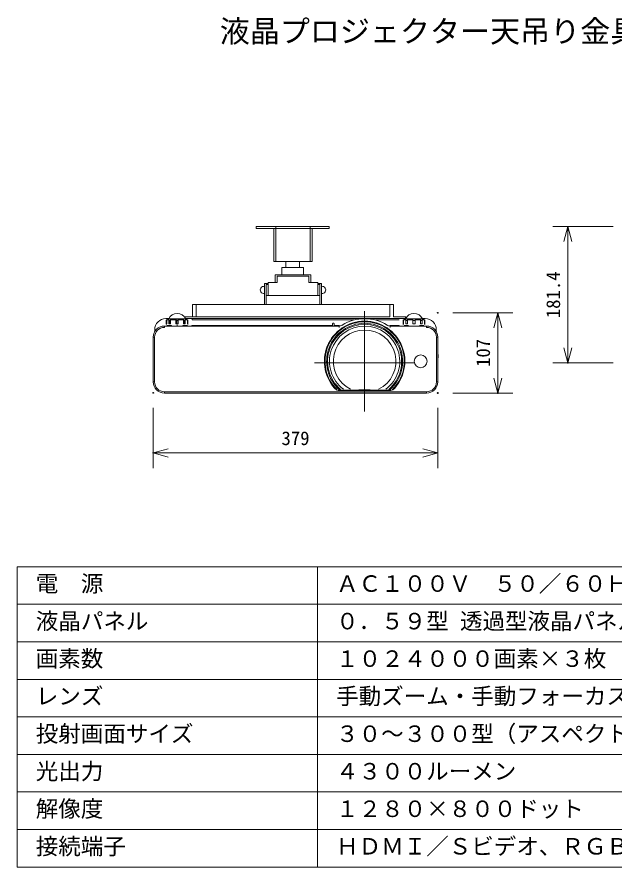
# Model space of a CAD drawing. Units: millimetres, scale not verified. Extents: x -62 to 63, y -57 to 57.
# Drawn here: x -62.5 to 17.2, y -56.5 to 56.7 of the extents above; entities that cross this region are included whole.
import ezdxf
from ezdxf.enums import TextEntityAlignment as Align

# ---------------------------------------------------------------- set-up
doc = ezdxf.new("R2010")
doc.units = ezdxf.units.MM
doc.header["$LTSCALE"] = 0.125
doc.header["$PDMODE"] = 32
doc.header["$PDSIZE"] = 0.0625
for name, color, linetype, lineweight in [('0-0_0', 7, 'Continuous', 9), ('0-1_WAKU', 1, 'Continuous', 18), ('0-3_GAIKEI', 7, 'Continuous', 9), ('0-6_SUNPO', 7, 'Continuous', 9), ('0-7_S1', 1, 'Continuous', 18)]:
    doc.layers.add(name, color=color, linetype=linetype, lineweight=lineweight)
doc.layers.add('0-2_MOJI1', color=7, linetype='Continuous')
doc.layers.add('0-5_DEFPOINTS', color=7, linetype='Continuous')
doc.styles.add('ＭＳ ゴシック', font='')
doc.styles.get('ＭＳ ゴシック').set_extended_font_data('MS Gothic')

# ---------------------------------------------------------------- blocks, each defined once
blk = doc.blocks.new('_OPEN30')
at = {"layer": '0-0_0'}
blk.add_line((0, 0), (-1, 0), dxfattribs=at)
blk.add_lwpolyline([(-1, 0.26795), (0, 0), (-1, -0.26795)], dxfattribs=at)
blk = doc.blocks.new('D8')
at = {"layer": '0-5_DEFPOINTS'}
for p in [(12.9673, 31.4149), (4.9673, 13.2749), (12.9673, 13.2749)]:
    blk.add_point(p, dxfattribs=at)
at = {"layer": '0-6_SUNPO'}
for p, q in [((10.9673, 31.4149), (2.9673, 31.4149)), ((4.9673, 29.4149), (4.9673, 15.2749)), ((10.9673, 13.2749), (2.9673, 13.2749))]:
    blk.add_line(p, q, dxfattribs=at)
at = {"layer": '0-6_SUNPO', "xscale": 2, "yscale": 2}
for p, rotation in [((4.9673, 31.4149), 90), ((4.9673, 13.2749), 270)]:
    blk.add_blockref('_OPEN30', p, dxfattribs=dict(at, rotation=rotation))
at = {"layer": '0-6_SUNPO', "style": 'ＭＳ ゴシック'}
blk.add_text('181.4', height=1.833, rotation=90, dxfattribs=at).set_placement((4.4673, 19.2199), align=Align.BOTTOM_LEFT)
blk = doc.blocks.new('D6')
at = {"layer": '0-5_DEFPOINTS'}
for p in [(-12.3654, 19.9476), (-12.3654, 9.2476), (-4.3654, 9.2476)]:
    blk.add_point(p, dxfattribs=at)
at = {"layer": '0-6_SUNPO'}
for p, q in [((-10.3654, 19.9476), (-2.3654, 19.9476)), ((-4.3654, 17.9476), (-4.3654, 11.2476)), ((-10.3654, 9.2476), (-2.3654, 9.2476))]:
    blk.add_line(p, q, dxfattribs=at)
at = {"layer": '0-6_SUNPO', "xscale": 2, "yscale": 2}
for p, rotation in [((-4.3654, 19.9476), 90), ((-4.3654, 9.2476), 270)]:
    blk.add_blockref('_OPEN30', p, dxfattribs=dict(at, rotation=rotation))
at = {"layer": '0-6_SUNPO', "style": 'ＭＳ ゴシック'}
blk.add_text('107', height=1.833, rotation=90, dxfattribs=at).set_placement((-4.8654, 12.7226), align=Align.BOTTOM_LEFT)
blk = doc.blocks.new('D5')
at = {"layer": '0-5_DEFPOINTS'}
for p in [(-50.2646, 9.2603), (-12.3646, 9.2603), (-50.2646, 1.2603)]:
    blk.add_point(p, dxfattribs=at)
at = {"layer": '0-6_SUNPO'}
for p, q in [((-50.2646, 7.2603), (-50.2646, -0.7397)), ((-12.3646, 7.2603), (-12.3646, -0.7397)), ((-14.3646, 1.2603), (-48.2646, 1.2603))]:
    blk.add_line(p, q, dxfattribs=at)
at = {"layer": '0-6_SUNPO', "xscale": 2, "yscale": 2, "rotation": 180}
blk.add_blockref('_OPEN30', (-50.2646, 1.2603), dxfattribs=at)
at = {"layer": '0-6_SUNPO', "xscale": 2, "yscale": 2}
blk.add_blockref('_OPEN30', (-12.3646, 1.2603), dxfattribs=at)
at = {"layer": '0-6_SUNPO', "style": 'ＭＳ ゴシック'}
blk.add_text('379', height=1.833, dxfattribs=at).set_placement((-33.1896, 1.7603), align=Align.BOTTOM_LEFT)

msp = doc.modelspace()

# ---------------------------------------------------------------- linework, layer by layer
at = {"layer": '0-1_WAKU', "color": 4}
for p, q in [((-62.4759, -16.5362), (62.5241, -16.5362)), ((-62.4759, -16.5362), (-62.4759, -56.5362)), ((-22.4759, -16.5362), (-22.4759, -56.5362)), ((62.5241, -56.5362), (-62.4759, -56.5362))]:
    msp.add_line(p, q, dxfattribs=at)
at = {"layer": '0-1_WAKU'}
for p, q in [((-62.4759, -21.5362), (62.5241, -21.5362)), ((-62.4759, -26.5362), (62.5241, -26.5362)), ((-62.4759, -31.5362), (62.5241, -31.5362)), ((-62.4759, -36.5362), (62.5241, -36.5362)), ((-62.4759, -41.5362), (62.5241, -41.5362)), ((-62.4759, -46.5362), (62.5241, -46.5362)), ((-62.4759, -51.5362), (62.5241, -51.5362))]:
    msp.add_line(p, q, dxfattribs=at)
at = {"layer": '0-3_GAIKEI', "color": 1, "lineweight": 18}
for p, q in [((-22.1482, 19.594), (-29.2845, 19.594)), ((-42.5358, 16.2724), (-42.5934, 16.2724)), ((-42.5934, 15.8239), (-42.5934, 16.2724)), ((-42.5585, 15.8239), (-42.5585, 16.2724)), ((-42.2047, 16.3833), (-42.5403, 16.3833)), ((-42.5358, 15.8239), (-42.5358, 16.2724)), ((-39.861, 16.4825), (-42.4481, 16.4825)), ((-42.0259, 16.2724), (-42.2366, 16.2724)), ((-42.2366, 16.2724), (-42.2366, 15.8239)), ((-42.2151, 16.2724), (-42.2151, 15.8239)), ((-42.0796, 15.8239), (-42.0796, 16.2724)), ((-41.254, 16.3833), (-42.0641, 16.3833)), ((-42.0259, 15.8239), (-42.0259, 16.2724)), ((-41.0056, 16.2724), (-41.3036, 16.2724)), ((-41.3036, 16.2724), (-41.3036, 15.8239)), ((-41.2504, 16.2724), (-41.2504, 15.8239)), ((-41.1546, 16.4023), (-41.1546, 16.4825)), ((-41.0588, 15.8239), (-41.0588, 16.2724)), ((-40.2451, 16.3833), (-41.0552, 16.3833)), ((-41.0056, 15.8239), (-41.0056, 16.2724)), ((-40.0726, 16.2724), (-40.2833, 16.2724)), ((-40.2833, 16.2724), (-40.2833, 15.8239)), ((-40.2296, 16.2724), (-40.2296, 15.8239)), ((-39.7689, 16.3833), (-40.1045, 16.3833)), ((-40.0941, 15.8239), (-40.0941, 16.2724)), ((-40.0726, 15.8239), (-40.0726, 16.2724)), ((-39.7734, 16.2724), (-39.7157, 16.2724)), ((-39.7734, 16.2724), (-39.7734, 15.8239)), ((-39.7507, 16.2724), (-39.7507, 15.8239)), ((-39.7394, 16.3691), (-39.7504, 16.3691)), ((-39.7157, 15.8239), (-39.7157, 16.2724)), ((-39.1605, 16.3691), (-39.1605, 16.5322)), ((-17.6348, 16.3691), (-39.1605, 16.3691)), ((-20.3928, 15.8971), (-20.2981, 15.8971)), ((-11.5995, 16.3691), (-14.7207, 16.3691)), ((-11.0442, 15.8239), (-11.0442, 16.2724)), ((-10.9866, 16.2724), (-11.0442, 16.2724)), ((-11.0096, 16.3691), (-11.0205, 16.3691)), ((-10.6555, 16.3833), (-10.9911, 16.3833)), ((-10.9866, 15.8239), (-10.9866, 16.2724)), ((-8.2981, 16.4816), (-10.8989, 16.4825)), ((-10.6874, 16.2724), (-10.6874, 15.8239)), ((-10.4767, 16.2724), (-10.6874, 16.2724)), ((-9.7048, 16.3833), (-10.5149, 16.3833)), ((-10.4767, 15.8239), (-10.4767, 16.2724)), ((-9.7544, 16.2724), (-9.7544, 15.8239)), ((-9.4564, 16.2724), (-9.7544, 16.2724)), ((-8.6959, 16.3833), (-9.506, 16.3833)), ((-9.4564, 15.8239), (-9.4564, 16.2724)), ((-8.7341, 16.2724), (-8.7341, 15.8239)), ((-8.5233, 16.2724), (-8.7341, 16.2724)), ((-8.2197, 16.3833), (-8.5553, 16.3833)), ((-8.5233, 15.8239), (-8.5233, 16.2724)), ((-8.2242, 16.2724), (-8.2242, 15.8239)), ((-8.2242, 16.2724), (-8.1665, 16.2724)), ((-8.1665, 15.8239), (-8.1665, 16.2724)), ((-42.8415, 15.3612), (-42.8415, 15.5399)), ((-42.5358, 15.8239), (-42.5934, 15.8239)), ((-41.8988, 15.5851), (-42.5337, 15.5851)), ((-42.445, 15.5895), (-41.8988, 15.5895)), ((-42.0259, 15.8239), (-42.2366, 15.8239)), ((-41.8988, 15.5647), (-41.8988, 15.5895)), ((-41.0056, 15.8239), (-41.3036, 15.8239)), ((-41.1546, 15.6121), (-41.1546, 15.6932)), ((-40.4104, 15.5895), (-39.8641, 15.5895)), ((-40.4104, 15.5647), (-40.4104, 15.5895)), ((-39.7755, 15.5851), (-40.4104, 15.5851)), ((-40.0726, 15.8239), (-40.2833, 15.8239)), ((-39.7157, 15.8239), (-39.7734, 15.8239)), ((-20.4655, 15.5851), (-39.1906, 15.5851)), ((-39.1906, 15.5851), (-39.1906, 15.5399)), ((-22.9023, 15.5696), (-23.3489, 15.5696)), ((-23.3489, 15.5399), (-23.3489, 15.5696)), ((-23.0909, 15.5399), (-23.0909, 15.5696)), ((-22.9023, 15.5399), (-22.9023, 15.5696)), ((-20.4422, 15.8518), (-20.4695, 15.5399)), ((-20.2214, 15.5399), (-20.2487, 15.8518)), ((-19.5891, 15.5851), (-20.2254, 15.5851)), ((-19.5891, 15.5851), (-19.5891, 15.3612)), ((-19.1287, 15.5917), (-19.1706, 15.6592)), ((-13.2268, 15.5917), (-13.1849, 15.6592)), ((-12.7663, 15.3613), (-12.7663, 15.5851)), ((-11.5694, 15.5851), (-12.7663, 15.5851)), ((-11.5694, 15.5851), (-11.5694, 15.5399)), ((-10.9866, 15.8239), (-11.0442, 15.8239)), ((-10.3496, 15.5895), (-10.8958, 15.5895)), ((-10.4767, 15.8239), (-10.6874, 15.8239)), ((-9.4564, 15.8239), (-9.7544, 15.8239)), ((-8.315, 15.5895), (-8.8611, 15.5895)), ((-8.5233, 15.8239), (-8.7341, 15.8239)), ((-8.1665, 15.8239), (-8.2242, 15.8239)), ((-7.9185, 15.3612), (-7.9185, 15.5399)), ((-44.1514, 14.0514), (-44.33, 14.0514)), ((-44.1514, 14.0514), (-44.1514, 8.0975)), ((-6.6086, 8.0975), (-6.6086, 14.0514)), ((-6.6086, 14.0514), (-6.43, 14.0514)), ((-44.33, 11.7294), (-44.3598, 11.7294)), ((-44.3598, 11.2828), (-44.3598, 11.7294)), ((-44.33, 11.5408), (-44.3598, 11.5408)), ((-6.43, 11.7294), (-6.4002, 11.7294)), ((-6.43, 11.5408), (-6.4002, 11.5408)), ((-6.4002, 11.7294), (-6.4002, 11.2828)), ((-44.33, 11.2828), (-44.3598, 11.2828)), ((-6.43, 11.2828), (-6.4002, 11.2828)), ((-44.33, 8.8418), (-44.3598, 8.8418)), ((-44.3598, 8.3456), (-44.3598, 8.8418)), ((-44.33, 8.5937), (-44.3598, 8.5937)), ((-44.33, 8.3456), (-44.3598, 8.3456)), ((-44.1514, 8.0975), (-44.33, 8.0975)), ((-6.6086, 8.0975), (-6.43, 8.0975)), ((-19.9018, 6.9835), (-19.8444, 7.0429)), ((-12.6358, 6.9978), (-19.7196, 6.9978)), ((-12.6358, 6.9446), (-19.7196, 6.9446)), ((-16.9586, 7.0471), (-16.9581, 7.052)), ((-16.9361, 7.0449), (-16.9359, 7.0497)), ((-16.9359, 7.0497), (-15.4196, 7.0497)), ((-15.4196, 7.0449), (-15.4196, 7.0497)), ((-15.3974, 7.052), (-15.3969, 7.0471)), ((-12.6358, 6.9446), (-12.6358, 6.9978)), ((-42.8415, 6.7877), (-7.9185, 6.7877)), ((-42.8415, 6.7877), (-42.8415, 6.6091)), ((-7.9185, 6.7877), (-7.9185, 6.6091))]:
    msp.add_line(p, q, dxfattribs=at)
at = {"layer": '0-3_GAIKEI'}
for p, q in [((-16.1777, 17.5365), (-16.1777, 4.1361)), ((-9.4805, 10.6363), (-22.8749, 10.6363))]:
    msp.add_line(p, q, dxfattribs=at)
at = {"layer": '0-3_GAIKEI', "lineweight": 18}
for p, q in [((-42.2404, 16.5322), (-42.6431, 16.5322)), ((-10.6912, 16.5322), (-40.0688, 16.5322)), ((-8.1169, 16.5322), (-8.5196, 16.5322)), ((-44.1315, 15.0437), (-44.1315, 14.8934)), ((-19.5891, 15.5399), (-42.8415, 15.5399)), ((-7.9185, 15.5399), (-12.7663, 15.5399)), ((-6.6284, 14.8934), (-6.6284, 15.0437)), ((-44.33, 14.0514), (-44.33, 8.0975)), ((-6.43, 8.0975), (-6.43, 14.0514)), ((-42.8415, 6.6091), (-7.9185, 6.6091))]:
    msp.add_line(p, q, dxfattribs=at)
at = {"layer": '0-3_GAIKEI', "color": 1, "lineweight": 18}
msp.add_lwpolyline([(-19.7196, 6.9446), (-19.7196, 6.9977), (-19.7196, 6.9978)], dxfattribs=at)
for radius in [0.8583, 0.8534]:
    msp.add_circle((-8.7123, 10.8363), radius, dxfattribs=at)
at = {"layer": '0-3_GAIKEI', "lineweight": 18}
for centre, radius, start, end in [((-41.1546, 16.0197), 1.207, 22.66152, 157.33848), ((-9.6054, 16.0197), 1.207, 22.66152, 157.33848), ((-42.6431, 15.0437), 1.4885, 90, 180), ((-16.1777, 10.8363), 5.676, 58.17832, 121.82168), ((-8.1169, 15.0437), 1.4885, 360, 90), ((-42.8415, 14.0514), 1.4885, 90, 180), ((-44.5284, 14.8934), 0.3969, 333.47465, 0), ((-19.5891, 16.3337), 0.7938, 270, 301.82168), ((-12.7663, 16.3337), 0.7938, 238.17832, 270), ((-7.9185, 14.0514), 1.4885, 0, 90), ((-6.2315, 14.8934), 0.3969, 180, 206.52535), ((-42.8415, 8.0975), 1.4885, 180, 270), ((-7.9185, 8.0975), 1.4885, 270, 0)]:
    msp.add_arc(centre, radius, start, end, dxfattribs=at)
at = {"layer": '0-3_GAIKEI', "color": 1, "lineweight": 18}
for centre, radius, start, end in [((-42.4446, 16.2724), 0.1489, 143.20231, 180), ((-42.6431, 16.4212), 0.0992, 323.13025, 348.99034), ((-39.6661, 16.4212), 0.0992, 191.00966, 216.86975), ((-39.8646, 16.2724), 0.1489, 0, 36.79769), ((-16.1777, 10.8363), 5.3585, 314.027, 225.97321), ((-16.1777, 10.8363), 5.2758, 314.02705, 225.97321), ((-16.1777, 10.8363), 5.064, 311.54285, 228.45715), ((-20.3928, 15.8475), 0.0496, 89.99993, 174.9992), ((-20.2981, 15.8475), 0.0496, 5.0008, 90.00007), ((-10.8954, 16.2724), 0.1489, 143.20231, 180), ((-11.0938, 16.4212), 0.0992, 323.13025, 348.99034), ((-8.1169, 16.4212), 0.0992, 191.00966, 216.86975), ((-8.3154, 16.2724), 0.1489, 0, 36.79769), ((-42.8415, 14.0514), 1.3098, 90, 180), ((-42.4446, 15.8239), 0.1489, 180, 216.73327), ((-39.8646, 15.8239), 0.1489, 323.26673, 0), ((-16.1777, 10.8363), 4.9335, 310.76008, 229.23992), ((-16.1777, 10.8363), 4.6785, 307.06883, 232.93117), ((-16.1777, 10.8363), 4.1686, 296.64105, 243.35895), ((-10.8954, 15.8239), 0.1489, 180, 216.73327), ((-8.3154, 15.8239), 0.1489, 323.26673, 0), ((-7.9185, 14.0514), 1.3098, 0, 90), ((-42.8415, 8.0975), 1.3098, 180, 270), ((-7.9185, 8.0975), 1.3098, 270, 0)]:
    msp.add_arc(centre, radius, start, end, dxfattribs=at)
at = {"layer": '0-7_S1'}
for p, q in [((-30.6261, 28.7763), (-20.909, 28.7763)), ((-30.6261, 28.5343), (-30.6261, 28.7763)), ((-30.6261, 28.5343), (-20.909, 28.5343)), ((-28.2514, 24.1361), (-28.2514, 28.5343)), ((-28.0094, 24.1361), (-28.0094, 28.7763)), ((-23.4233, 24.1361), (-23.4233, 28.7763)), ((-23.1813, 24.1361), (-23.1813, 28.5343)), ((-20.909, 28.5343), (-20.909, 28.7763)), ((-28.2514, 24.1361), (-23.1813, 24.1361)), ((-26.689, 23.3432), (-26.689, 24.1361)), ((-24.8461, 23.3432), (-24.8461, 24.1361)), ((-28.0716, 22.3457), (-23.3611, 22.3457)), ((-28.0716, 21.3481), (-28.0716, 22.3457)), ((-27.8265, 21.3481), (-27.8265, 22.1725)), ((-27.8265, 22.1725), (-23.6063, 22.1725)), ((-23.6063, 21.3481), (-23.6063, 22.1725)), ((-23.3611, 21.3481), (-23.3611, 22.3457)), ((-29.5297, 21.2055), (-29.0393, 21.2055)), ((-29.5297, 18.4253), (-29.5297, 21.2055)), ((-29.2845, 18.4253), (-29.2845, 21.0629)), ((-29.2845, 21.0629), (-29.0393, 21.0629)), ((-29.0393, 21.3481), (-27.8265, 21.3481)), ((-29.0393, 19.594), (-29.0393, 21.3481)), ((-22.3934, 21.3481), (-23.6063, 21.3481)), ((-22.3934, 19.594), (-22.3934, 21.3481)), ((-21.903, 21.2055), (-22.3934, 21.2055)), ((-22.1482, 21.0629), (-22.3934, 21.0629)), ((-22.1482, 18.4253), (-22.1482, 21.2055)), ((-21.903, 18.4253), (-21.903, 21.2055)), ((-39.1128, 18.4253), (-39.1128, 16.7593)), ((-12.3199, 18.4253), (-39.1128, 18.4253)), ((-38.6183, 18.4253), (-38.6183, 16.7593)), ((-12.8144, 18.4253), (-12.8144, 16.7593)), ((-12.3199, 18.4253), (-12.3199, 16.7593)), ((-40.0823, 16.7593), (-40.0823, 16.5322)), ((-12.8144, 16.7593), (-40.0823, 16.7593)), ((-10.7127, 16.5322), (-40.0823, 16.5322)), ((-10.6824, 16.7593), (-12.3199, 16.7593)), ((-10.7127, 16.7593), (-10.7127, 16.5322))]:
    msp.add_line(p, q, dxfattribs=at)
msp.add_lwpolyline([(-24.3343, 22.3457), (-24.3343, 23.3432), (-27.2008, 23.3432), (-27.2008, 22.3457)], dxfattribs=at)
for centre, start, end in [((-29.5765, 20.3412), 84.54252, 275.45748), ((-21.8562, 20.3412), 264.54252, 95.45748)]:
    msp.add_arc(centre, 0.4922, start, end, dxfattribs=at)

# ---------------------------------------------------------------- block references
at = {"layer": '0-6_SUNPO'}
for name in ['D8', 'D6', 'D5']:
    msp.add_blockref(name, (5.9346, -2.6385), dxfattribs=at)

# ---------------------------------------------------------------- texts
at = {"layer": '0-2_MOJI1', "style": 'ＭＳ ゴシック'}
for s, height, p in [('液晶プロジェクター天吊り金具付', 2.933, (-35.4759, 52.4638)), ('電\u3000源', 2.199, (-59.9759, -20.5362)), ('ＡＣ１００Ｖ\u3000５０／６０Ｈｚ\u3000', 2.199, (-19.9759, -20.5362)), ('液晶パネル', 2.199, (-59.9759, -25.5362)), ('０．５９型 透過型液晶パネル ３原色方式', 2.199, (-19.9759, -25.5362)), ('画素数', 2.199, (-59.9759, -30.5362)), ('１０２４０００画素×３枚', 2.199, (-19.9759, -30.5362)), ('レンズ', 2.199, (-59.9759, -35.5362)), ('手動ズーム・手動フォーカスレンズ', 2.199, (-19.9759, -35.5362)), ('投射画面サイズ', 2.199, (-59.9759, -40.5362)), ('３０～３００型（アスペクト比１６：１０）', 2.199, (-19.9759, -40.5362)), ('光出力', 2.199, (-59.9759, -45.5362)), ('４３００ルーメン', 2.199, (-19.9759, -45.5362)), ('解像度', 2.199, (-59.9759, -50.5362)), ('１２８０×８００ドット', 2.199, (-19.9759, -50.5362)), ('接続端子', 2.199, (-59.9759, -55.5362)), ('ＨＤＭＩ／Ｓビデオ、ＲＧＢ、シリアル／ＬＡＮ', 2.199, (-19.9759, -55.5362))]:
    msp.add_text(s, height=height, dxfattribs=at).set_placement(p, align=Align.BOTTOM_LEFT)

doc.saveas('drawing.dxf')
